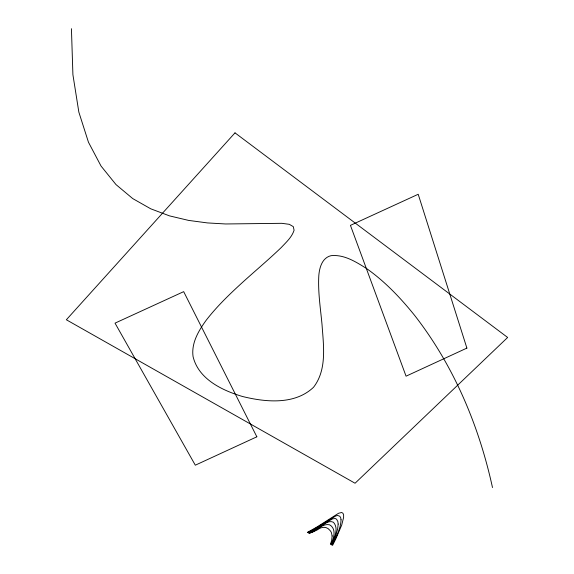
<?xml version="1.0" encoding="UTF-8"?>
<svg xmlns="http://www.w3.org/2000/svg" width="574" height="574" viewBox="0 0 574 574"><rect width="100%" height="100%" fill="white"/><g stroke="black" fill="none" stroke-linecap="round" stroke-linejoin="round"><path stroke-width="0.86" d="M492.492 487.563C478.967 425.614 453.74 365.595 414.615 315.391C400.559 297.928 384.96 281.504 366.578 268.546C355.952 261.88 344.178 254.339 331.076 255.667C322.15 257.733 319.445 267.592 318.814 275.585C317.86 292.094 320.55 308.518 322.057 324.913C323.485 345.641 327.166 369.599 313.548 387.256C294.735 405.129 265.583 402.209 242.35 396.455C222.03 390.356 198.532 379.134 193.072 356.633C191.149 343.108 198.59 330.746 206.202 320.235C217.273 305.913 230.411 293.4 243.778 281.26C256.255 269.988 269.156 259.168 281.274 247.502C286.153 242.271 291.857 237.249 294.089 230.231L293.3 226.637L289.296 224.319L281.812 223.315L225.604 223.968L207.436 222.92L188.588 220.402L169.538 215.881L150.754 208.814L132.738 198.59L115.991 184.577L101.038 166.051L88.453 142.208L78.846 112.117L72.912 74.706L71.434 28.7M332.138 535.951L331.657 540.443L330.466 544.202L330.889 544.425C333.81 538.634 336.766 528.798 329.612 524.815C322.165 523.058 316.095 531.538 309.128 533.239L312.019 532.371A130.183 93.16 -23.1 0 0 317.573 529.737C321.368 526.702 326.599 526.121 329.835 530.283A17.651 11.745 -23.6 0 1 331.406 532.636L332.138 535.951M341.049 519.764C340.734 528.855 336.005 537.07 332.167 545.085L332.597 545.3L335.89 538.756L341.688 525.124L343.611 517.483L343.611 514.9L342.936 513.221L341.595 512.496L338.517 513.292L318.663 525.942A160.11 116.314 -22.1 0 1 307.37 532.335L307.815 532.557L315.485 528.345L335.869 515.911L337.663 515.459L339.751 516.234L340.655 517.648L341.049 519.764M338.158 524.069L337.663 528.876L335.984 534.961L333.028 542.208L331.743 544.862L331.32 544.647C334.219 538.111 339.126 528.582 333.429 522.247C327.474 519.413 322.165 526.81 316.877 528.568A169.646 123.762 -22.1 0 1 308.69 533.009L308.252 532.787L332.633 518.846L335.259 518.516L336.601 519.233L337.871 521.637L338.158 524.069M235.003 132.859L66.354 319.768L355.062 483.243L507.646 337.462L235.003 132.859M256.851 436.8L195.303 465.191L115.022 323.14L183.687 291.649L256.851 436.8M466.892 348.102L406.062 376.178L350.434 225.367L418.209 194.27L466.892 348.102"/></g></svg>
